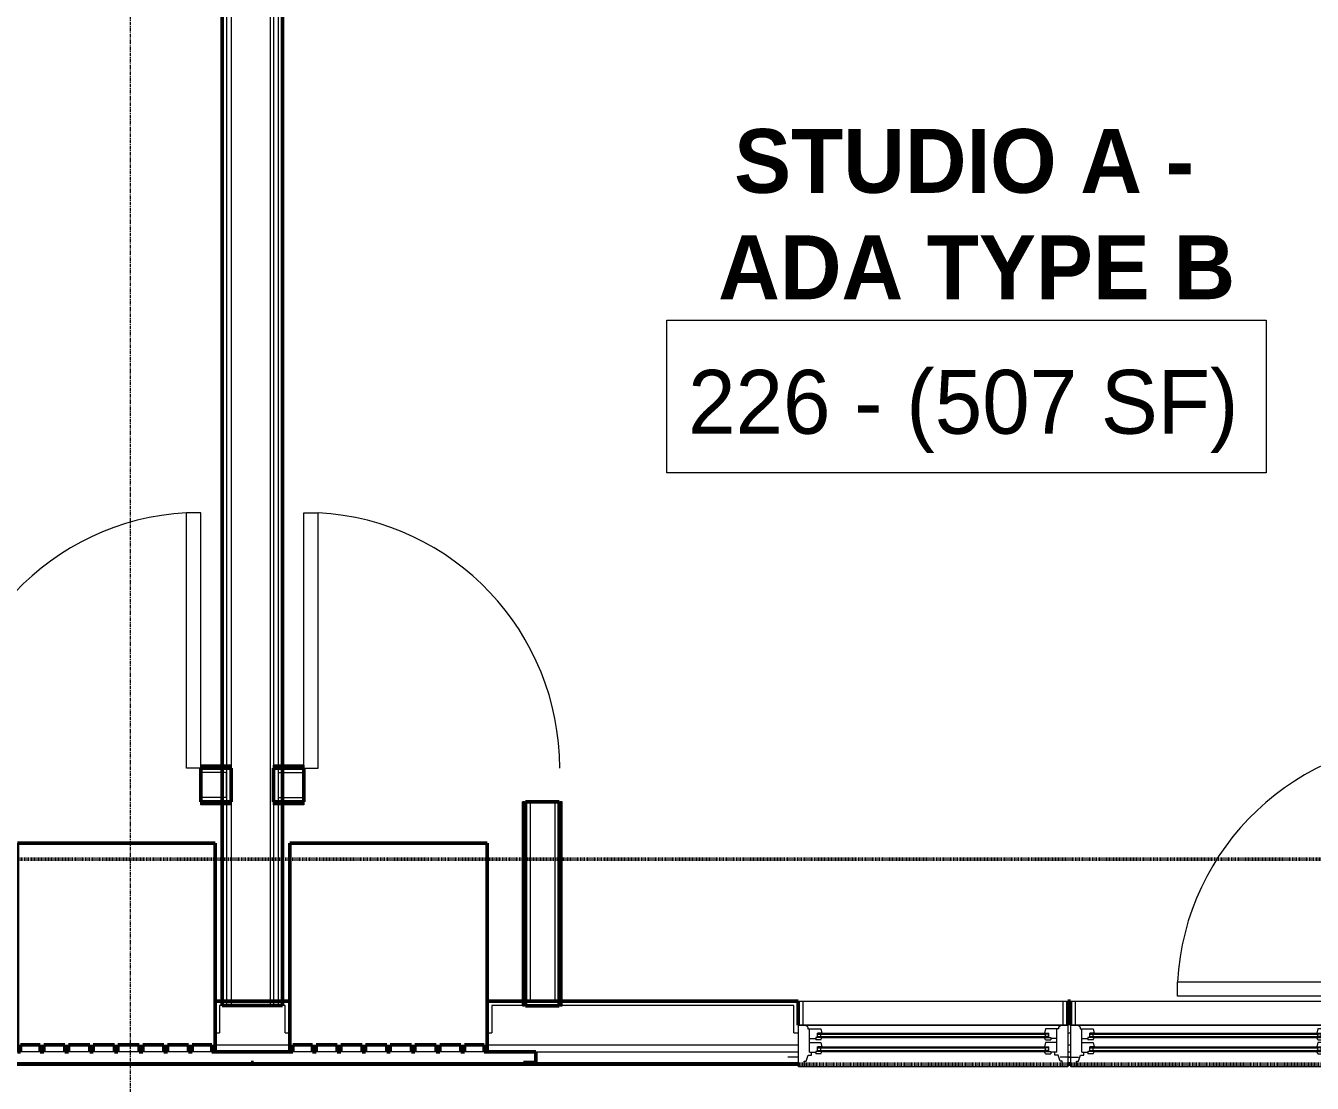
# Model space of a CAD drawing. Header units: inches. Extents: x -4235 to -464, y 9767 to 12344.
# Drawn here: x -3169.1 to -2987.7, y 9977.5 to 10126.6 of the extents above; entities that cross this region are included whole.
import ezdxf

# ---------------------------------------------------------------- set-up
doc = ezdxf.new("R2010")
doc.units = ezdxf.units.IN
doc.header["$MEASUREMENT"] = 0
doc.linetypes.add('Dash 1_16_', pattern=[0.125, 0.0625, -0.0625])
doc.linetypes.add('Grid Line 1_2_', pattern=[0.875, 0.5, -0.125, 0.125, -0.125])
for name, color, linetype, lineweight in [('0-1', 7, 'Continuous', 5), ('0-2', 254, 'Continuous', 9), ('A-AREA-IDEN', 2, 'Continuous', 9), ('A-DOOR-1', 7, 'Continuous', 9), ('A-DOOR-2', 130, 'Continuous', 20), ('A-GENM', 5, 'Continuous', 9), ('A-GENM-5', 5, 'Continuous', 50), ('A-GLAZ-1', 151, 'Continuous', 9), ('A-GLAZ-2', 151, 'Continuous', 20), ('A-GLAZ-3', 151, 'Continuous', 50), ('A-WALL', 113, 'Continuous', 13), ('A-WALL-1', 250, 'Continuous', 50), ('A-WALL-2', 50, 'Continuous', 13), ('A-WALL-3', 10, 'Continuous', 9), ('A-WALL-4', 254, 'Continuous', 9), ('A-WALL-5', 7, 'Continuous', 9), ('A-WALL-6', 113, 'Continuous', 9), ('A-WALL-7', 113, 'Continuous', 50), ('C-PROP-LINE-1', 91, 'Dash 1_16_', 50), ('I-WALL-1', 250, 'Continuous', 50), ('I-WALL-2', 10, 'Continuous', 9), ('I-WALL-3', 254, 'Continuous', 9), ('S-GRID-1', 1, 'Grid Line 1_2_', 9)]:
    doc.layers.add(name, color=color, linetype=linetype, lineweight=lineweight)
doc.styles.add('Century Gothic', font='ufonts.com_century-gothic.ttf', dxfattribs={"height": 9})
doc.styles.add('Century Gothic_B', font='GOTHICB.TTF', dxfattribs={"height": 9})

# ---------------------------------------------------------------- blocks, each defined once
blk = doc.blocks.new('Basic Wall _ INT - W4BØF - _5_8 GYP - 2X4 WOOD_BATT_ - 5_8 GYP_ - ___-2688582-BACKGROUND - 2ND FLOOR')
at = {"layer": 'A-WALL-3'}
for p, q in [((-3140.78, 10022.28), (-3141.35, 10022.28)), ((-3141.35, 10021.93), (-3140.78, 10021.93)), ((-3140.12, 10022.28), (-3140.75, 10022.28)), ((-3140.75, 10021.93), (-3140.12, 10021.93)), ((-3140.12, 10022.28), (-3140.12, 10022.35)), ((-3140.12, 10022.35), (-3140.12, 10022.06)), ((-3140.12, 10022.14), (-3140.12, 10022.28)), ((-3140.12, 10022.07), (-3140.12, 10022.13)), ((-3140.12, 10022.06), (-3140.12, 10021.97)), ((-3140.12, 10021.97), (-3140.12, 10021.93)), ((-3140.12, 10021.93), (-3140.12, 10021.96))]:
    blk.add_line(p, q, dxfattribs=at)
at = {"layer": 'A-WALL-4'}
for p, q in [((-3144.4, 10022.35), (-3144.4, 10022.28)), ((-3144.4, 10022.28), (-3144.4, 10022.14)), ((-3141.37, 10022.28), (-3144.4, 10022.28)), ((-3144.4, 10022.13), (-3144.4, 10022.07)), ((-3144.4, 10021.96), (-3144.4, 10021.93)), ((-3144.4, 10021.93), (-3141.37, 10021.93)), ((-3140.78, 10022.35), (-3141.35, 10022.35)), ((-3140.78, 10022.06), (-3141.35, 10022.06)), ((-3140.12, 10022.35), (-3140.75, 10022.35)), ((-3140.12, 10022.06), (-3140.75, 10022.06))]:
    blk.add_line(p, q, dxfattribs=at)
at = {"layer": 'A-WALL-5'}
for p, q in [((-3144.4, 10022.06), (-3144.4, 10022.35)), ((-3141.37, 10022.35), (-3144.4, 10022.35)), ((-3141.37, 10022.06), (-3144.4, 10022.06)), ((-3144.4, 10021.97), (-3144.4, 10022.06)), ((-3144.4, 10021.93), (-3144.4, 10021.97))]:
    blk.add_line(p, q, dxfattribs=at)
blk = doc.blocks.new('Basic Wall _ INT - W4BØF - _5_8 GYP - 2X4 WOOD_BATT_ - 5_8 GYP_ - ___-2688581-BACKGROUND - 2ND FLOOR')
at = {"layer": 'A-WALL-3'}
for p, q in [((-3141.35, 10017.18), (-3140.78, 10017.18)), ((-3140.78, 10016.83), (-3141.35, 10016.83)), ((-3140.75, 10017.18), (-3140.12, 10017.18)), ((-3140.12, 10016.83), (-3140.75, 10016.83)), ((-3140.12, 10017.18), (-3140.12, 10017.14)), ((-3140.12, 10017.16), (-3140.12, 10017.18)), ((-3140.12, 10017.14), (-3140.12, 10017.06)), ((-3140.12, 10017.06), (-3140.12, 10016.77)), ((-3140.12, 10016.98), (-3140.12, 10017.04)), ((-3140.12, 10016.83), (-3140.12, 10016.98)), ((-3140.12, 10016.77), (-3140.12, 10016.83))]:
    blk.add_line(p, q, dxfattribs=at)
at = {"layer": 'A-WALL-4'}
for p, q in [((-3144.4, 10017.18), (-3144.4, 10017.16)), ((-3144.4, 10017.18), (-3141.37, 10017.18)), ((-3144.4, 10017.04), (-3144.4, 10016.98)), ((-3144.4, 10016.98), (-3144.4, 10016.83)), ((-3144.4, 10016.83), (-3144.4, 10016.77)), ((-3141.37, 10016.83), (-3144.4, 10016.83)), ((-3141.35, 10017.06), (-3140.78, 10017.06)), ((-3140.78, 10016.77), (-3141.35, 10016.77)), ((-3140.75, 10017.06), (-3140.12, 10017.06)), ((-3140.12, 10016.77), (-3140.75, 10016.77))]:
    blk.add_line(p, q, dxfattribs=at)
at = {"layer": 'A-WALL-5'}
for p, q in [((-3144.4, 10017.14), (-3144.4, 10017.18)), ((-3144.4, 10017.06), (-3144.4, 10017.14)), ((-3144.4, 10017.06), (-3141.37, 10017.06)), ((-3144.4, 10016.77), (-3144.4, 10017.06)), ((-3141.37, 10016.77), (-3144.4, 10016.77))]:
    blk.add_line(p, q, dxfattribs=at)
blk = doc.blocks.new('SWING - SINGLE - FLUSH - 36_ x 80_ - OFFSET PIVOT DOOR AT MAGIC PAK AND WASHER_DRYER-3199414-BACKGROUND - 2ND FLOOR')
at = {"layer": 'A-DOOR-1'}
blk.add_arc((18, 2.37), 36.07, 93.1789, 180, dxfattribs=at)
at = {"layer": 'A-DOOR-2'}
for p, q in [((16, 2.37), (16, 38.39)), ((18, 38.39), (16, 38.39)), ((18, 2.37), (18, 38.39)), ((18, 2.37), (16, 2.37))]:
    blk.add_line(p, q, dxfattribs=at)
blk = doc.blocks.new('Basic Wall _ INT - W4BØF - _5_8 GYP - 2X4 WOOD_BATT_ - 5_8 GYP_ - ___-2688586-BACKGROUND - 2ND FLOOR')
at = {"layer": 'A-WALL-3'}
for p, q in [((-3093.85, 9989.06), (-3093.85, 9988.44)), ((-3093.5, 9988.44), (-3093.5, 9989.06)), ((-3093.85, 9988.43), (-3093.82, 9988.43)), ((-3093.71, 9988.43), (-3093.65, 9988.43)), ((-3093.64, 9988.43), (-3093.5, 9988.43)), ((-3093.5, 9988.43), (-3093.43, 9988.43))]:
    blk.add_line(p, q, dxfattribs=at)
at = {"layer": 'A-WALL-4'}
for p, q in [((-3093.82, 10017.18), (-3093.85, 10017.18)), ((-3093.85, 10017.18), (-3093.85, 9989.06)), ((-3093.65, 10017.18), (-3093.71, 10017.18)), ((-3093.5, 10017.18), (-3093.64, 10017.18)), ((-3093.43, 10017.18), (-3093.5, 10017.18)), ((-3093.5, 9989.06), (-3093.5, 10017.18)), ((-3093.72, 9988.44), (-3093.72, 9989.06)), ((-3093.43, 9988.44), (-3093.43, 9989.06)), ((-3093.81, 9988.43), (-3093.85, 9988.43)), ((-3093.73, 9988.43), (-3093.81, 9988.43)), ((-3093.72, 9988.43), (-3093.73, 9988.43)), ((-3093.7, 9988.43), (-3093.72, 9988.43)), ((-3093.43, 9988.43), (-3093.7, 9988.43))]:
    blk.add_line(p, q, dxfattribs=at)
at = {"layer": 'A-WALL-5'}
for p, q in [((-3093.85, 10017.18), (-3093.81, 10017.18)), ((-3093.81, 10017.18), (-3093.72, 10017.18)), ((-3093.72, 9989.06), (-3093.72, 10017.18)), ((-3093.72, 10017.18), (-3093.43, 10017.18)), ((-3093.43, 9989.06), (-3093.43, 10017.18))]:
    blk.add_line(p, q, dxfattribs=at)
blk = doc.blocks.new('Basic Wall _ INT - W4BØF - _5_8 GYP - 2X4 WOOD_BATT_ - 5_8 GYP_ - ___-2688585-BACKGROUND - 2ND FLOOR')
at = {"layer": 'A-WALL-3'}
for p, q in [((-3098.95, 9988.44), (-3098.95, 9989.06)), ((-3098.6, 9989.06), (-3098.6, 9988.44)), ((-3099.01, 9988.43), (-3098.95, 9988.43)), ((-3098.95, 9988.43), (-3098.8, 9988.43)), ((-3098.8, 9988.43), (-3098.74, 9988.43)), ((-3098.62, 9988.43), (-3098.6, 9988.43))]:
    blk.add_line(p, q, dxfattribs=at)
at = {"layer": 'A-WALL-4'}
for p, q in [((-3098.95, 10017.18), (-3099.01, 10017.18)), ((-3098.8, 10017.18), (-3098.95, 10017.18)), ((-3098.95, 9989.06), (-3098.95, 10017.18)), ((-3098.74, 10017.18), (-3098.8, 10017.18)), ((-3098.6, 10017.18), (-3098.62, 10017.18)), ((-3098.6, 10017.18), (-3098.6, 9989.06)), ((-3099.01, 9988.44), (-3099.01, 9989.06)), ((-3098.72, 9989.06), (-3098.72, 9988.44)), ((-3098.74, 9988.43), (-3099.01, 9988.43)), ((-3098.72, 9988.43), (-3098.74, 9988.43)), ((-3098.68, 9988.43), (-3098.72, 9988.43)), ((-3098.64, 9988.43), (-3098.68, 9988.43)), ((-3098.6, 9988.43), (-3098.64, 9988.43))]:
    blk.add_line(p, q, dxfattribs=at)
at = {"layer": 'A-WALL-5'}
for p, q in [((-3099.01, 10017.18), (-3098.72, 10017.18)), ((-3099.01, 9989.06), (-3099.01, 10017.18)), ((-3098.72, 10017.18), (-3098.72, 9989.06)), ((-3098.72, 10017.18), (-3098.64, 10017.18)), ((-3098.64, 10017.18), (-3098.6, 10017.18))]:
    blk.add_line(p, q, dxfattribs=at)
blk = doc.blocks.new('Basic Wall _ INT - W4BØF - _5_8 GYP - 2X4 WOOD_BATT_ - 5_8 GYP_ - ___-2688587-BACKGROUND - 2ND FLOOR')
at = {"layer": 'A-WALL-3'}
for p, q in [((-3134.12, 10017.18), (-3134.12, 10017.15)), ((-3134.12, 10017.13), (-3134.12, 10017.18)), ((-3134.12, 10017.18), (-3133.5, 10017.18)), ((-3134.12, 10017.05), (-3134.12, 10017.13)), ((-3134.12, 10016.76), (-3134.12, 10017.05)), ((-3134.12, 10017.04), (-3134.12, 10016.98)), ((-3134.12, 10016.97), (-3134.12, 10016.83)), ((-3134.12, 10016.83), (-3134.12, 10016.76)), ((-3133.5, 10016.83), (-3134.12, 10016.83)), ((-3133.47, 10017.18), (-3132.89, 10017.18)), ((-3132.89, 10016.83), (-3133.47, 10016.83))]:
    blk.add_line(p, q, dxfattribs=at)
at = {"layer": 'A-WALL-4'}
for p, q in [((-3134.12, 10017.05), (-3133.5, 10017.05)), ((-3133.5, 10016.76), (-3134.12, 10016.76)), ((-3133.47, 10017.05), (-3132.89, 10017.05)), ((-3132.89, 10016.76), (-3133.47, 10016.76)), ((-3132.87, 10017.18), (-3129.85, 10017.18)), ((-3129.85, 10016.83), (-3132.87, 10016.83)), ((-3129.85, 10017.15), (-3129.85, 10017.18)), ((-3129.85, 10016.98), (-3129.85, 10017.04)), ((-3129.85, 10016.83), (-3129.85, 10016.97)), ((-3129.85, 10016.76), (-3129.85, 10016.83))]:
    blk.add_line(p, q, dxfattribs=at)
at = {"layer": 'A-WALL-5'}
for p, q in [((-3132.87, 10017.05), (-3129.85, 10017.05)), ((-3129.85, 10016.76), (-3132.87, 10016.76)), ((-3129.85, 10017.18), (-3129.85, 10017.13)), ((-3129.85, 10017.13), (-3129.85, 10017.05)), ((-3129.85, 10017.05), (-3129.85, 10016.76))]:
    blk.add_line(p, q, dxfattribs=at)
blk = doc.blocks.new('Basic Wall _ INT - W4BØF - _5_8 GYP - 2X4 WOOD_BATT_ - 5_8 GYP_ - ___-2688588-BACKGROUND - 2ND FLOOR')
at = {"layer": 'A-WALL-3'}
for p, q in [((-3134.12, 10022.05), (-3134.12, 10022.34)), ((-3134.12, 10022.34), (-3134.12, 10022.28)), ((-3134.12, 10022.28), (-3134.12, 10022.13)), ((-3133.5, 10022.28), (-3134.12, 10022.28)), ((-3134.12, 10022.13), (-3134.12, 10022.07)), ((-3134.12, 10021.97), (-3134.12, 10022.05)), ((-3134.12, 10021.93), (-3134.12, 10021.97)), ((-3134.12, 10021.95), (-3134.12, 10021.93)), ((-3134.12, 10021.93), (-3133.5, 10021.93)), ((-3132.9, 10022.28), (-3133.46, 10022.28)), ((-3133.46, 10021.93), (-3132.9, 10021.93))]:
    blk.add_line(p, q, dxfattribs=at)
at = {"layer": 'A-WALL-4'}
for p, q in [((-3133.5, 10022.34), (-3134.12, 10022.34)), ((-3133.5, 10022.05), (-3134.12, 10022.05)), ((-3132.9, 10022.34), (-3133.46, 10022.34)), ((-3132.9, 10022.05), (-3133.46, 10022.05)), ((-3129.85, 10022.28), (-3132.87, 10022.28)), ((-3132.87, 10021.93), (-3129.85, 10021.93)), ((-3129.85, 10022.28), (-3129.85, 10022.34)), ((-3129.85, 10022.13), (-3129.85, 10022.28)), ((-3129.85, 10022.07), (-3129.85, 10022.13)), ((-3129.85, 10021.93), (-3129.85, 10021.95))]:
    blk.add_line(p, q, dxfattribs=at)
at = {"layer": 'A-WALL-5'}
for p, q in [((-3129.85, 10022.34), (-3132.87, 10022.34)), ((-3129.85, 10022.05), (-3132.87, 10022.05)), ((-3129.85, 10022.34), (-3129.85, 10022.05)), ((-3129.85, 10022.05), (-3129.85, 10021.97)), ((-3129.85, 10021.97), (-3129.85, 10021.93))]:
    blk.add_line(p, q, dxfattribs=at)
blk = doc.blocks.new('SWING - SINGLE - FLUSH - 36_ x 80_ - OFFSET PIVOT DOOR AT MAGIC PAK AND WASHER_DRYER-3199415-BACKGROUND - 2ND FLOOR')
at = {"layer": 'A-DOOR-1'}
blk.add_arc((18, -2.38), 36.07, 180, 266.8211, dxfattribs=at)
at = {"layer": 'A-DOOR-2'}
for p, q in [((16, -2.38), (16, -38.39)), ((18, -2.38), (16, -2.38)), ((18, -2.38), (18, -38.39)), ((18, -38.39), (16, -38.39))]:
    blk.add_line(p, q, dxfattribs=at)
blk = doc.blocks.new('CTR - 1st Phase - Unit Layouts_rvt-1-BACKGROUND - 2ND FLOOR')
at = {"layer": 'A-WALL-1'}
for p, q in [((-3140.12, 10021.93), (-3144.4, 10021.93)), ((-3144.4, 10021.93), (-3144.4, 10017.18)), ((-3140.12, 10021.31), (-3140.12, 10021.93)), ((-3129.85, 10021.93), (-3134.12, 10021.93)), ((-3134.12, 10021.93), (-3134.12, 10021.3)), ((-3129.85, 10017.18), (-3129.85, 10021.93)), ((-3140.12, 10017.81), (-3140.12, 10021.31)), ((-3134.12, 10021.3), (-3134.12, 10017.8)), ((-3144.4, 10017.18), (-3140.12, 10017.18)), ((-3140.12, 10017.18), (-3140.12, 10017.81)), ((-3134.12, 10017.8), (-3134.12, 10017.18)), ((-3134.12, 10017.18), (-3129.85, 10017.18)), ((-3093.85, 10017.18), (-3098.6, 10017.18)), ((-3098.6, 10017.18), (-3098.6, 9988.43)), ((-3093.85, 9988.43), (-3093.85, 10017.18)), ((-3098.6, 9988.43), (-3097.97, 9988.43)), ((-3097.97, 9988.43), (-3094.47, 9988.43)), ((-3094.47, 9988.43), (-3093.85, 9988.43))]:
    blk.add_line(p, q, dxfattribs=at)
at = {"layer": 'A-WALL-2'}
for p, q in [((-3140.75, 10021.31), (-3144.4, 10021.31)), ((-3140.75, 10017.81), (-3140.75, 10021.31)), ((-3133.5, 10021.3), (-3129.85, 10021.3)), ((-3133.5, 10021.3), (-3133.5, 10017.8)), ((-3140.75, 10017.81), (-3144.4, 10017.81)), ((-3133.5, 10017.8), (-3129.85, 10017.8)), ((-3097.97, 10017.18), (-3097.97, 9989.06)), ((-3094.47, 10017.18), (-3094.47, 9989.06)), ((-3097.97, 9989.06), (-3094.47, 9989.06))]:
    blk.add_line(p, q, dxfattribs=at)
at = {"layer": 'A-WALL-3'}
for p, q in [((-3141.37, 10021.93), (-3144.4, 10021.93)), ((-3140.78, 10021.93), (-3141.35, 10021.93)), ((-3140.12, 10021.93), (-3140.75, 10021.93)), ((-3140.12, 10021.93), (-3140.12, 10017.18)), ((-3133.5, 10021.93), (-3134.12, 10021.93)), ((-3134.12, 10017.18), (-3134.12, 10021.93)), ((-3132.9, 10021.93), (-3133.46, 10021.93)), ((-3129.85, 10021.93), (-3132.87, 10021.93)), ((-3144.4, 10017.18), (-3141.37, 10017.18)), ((-3141.35, 10017.18), (-3140.78, 10017.18)), ((-3140.75, 10017.18), (-3140.12, 10017.18)), ((-3134.12, 10017.18), (-3133.5, 10017.18)), ((-3133.47, 10017.18), (-3132.89, 10017.18)), ((-3132.87, 10017.18), (-3129.85, 10017.18)), ((-3098.6, 10017.18), (-3098.6, 9989.06)), ((-3093.85, 9989.06), (-3093.85, 10017.18)), ((-3098.6, 9989.06), (-3098.6, 9988.44)), ((-3093.85, 9988.44), (-3093.85, 9989.06)), ((-3093.85, 9988.43), (-3098.6, 9988.43))]:
    blk.add_line(p, q, dxfattribs=at)
at = {"layer": 'A-WALL-4'}
for p, q in [((-3144.4, 10017.18), (-3144.4, 10021.93)), ((-3129.85, 10021.93), (-3129.85, 10017.18)), ((-3098.6, 10017.18), (-3093.85, 10017.18))]:
    blk.add_line(p, q, dxfattribs=at)
at = {"layer": '0-2'}
for name, p in [('SWING - SINGLE - FLUSH - 36_ x 80_ - OFFSET PIVOT DOOR AT MAGIC PAK AND WASHER_DRYER-3199414-BACKGROUND - 2ND FLOOR', (-3162.4, 10019.56)), ('Basic Wall _ INT - W4BØF - _5_8 GYP - 2X4 WOOD_BATT_ - 5_8 GYP_ - ___-2688582-BACKGROUND - 2ND FLOOR', (0, 0)), ('Basic Wall _ INT - W4BØF - _5_8 GYP - 2X4 WOOD_BATT_ - 5_8 GYP_ - ___-2688588-BACKGROUND - 2ND FLOOR', (0, 0)), ('Basic Wall _ INT - W4BØF - _5_8 GYP - 2X4 WOOD_BATT_ - 5_8 GYP_ - ___-2688581-BACKGROUND - 2ND FLOOR', (0, 0)), ('Basic Wall _ INT - W4BØF - _5_8 GYP - 2X4 WOOD_BATT_ - 5_8 GYP_ - ___-2688587-BACKGROUND - 2ND FLOOR', (0, 0)), ('Basic Wall _ INT - W4BØF - _5_8 GYP - 2X4 WOOD_BATT_ - 5_8 GYP_ - ___-2688585-BACKGROUND - 2ND FLOOR', (0, 0)), ('Basic Wall _ INT - W4BØF - _5_8 GYP - 2X4 WOOD_BATT_ - 5_8 GYP_ - ___-2688586-BACKGROUND - 2ND FLOOR', (0, 0))]:
    blk.add_blockref(name, p, dxfattribs=at)
for p, rotation in [((-3111.85, 10019.55), 180), ((-2968.28, 10007.77), 269.9999999999521)]:
    blk.add_blockref('SWING - SINGLE - FLUSH - 36_ x 80_ - OFFSET PIVOT DOOR AT MAGIC PAK AND WASHER_DRYER-3199415-BACKGROUND - 2ND FLOOR', p, dxfattribs=dict(at, rotation=rotation))
blk = doc.blocks.new('CTR - 1st Phase - Common Walls_rvt-1-BACKGROUND - 2ND FLOOR')
at = {"layer": 'A-WALL-2'}
for p, q in [((-3140.75, 10355.41), (-3140.75, 9988.44)), ((-3140.12, 10355.41), (-3140.12, 9988.44)), ((-3134.62, 10355.41), (-3134.62, 9988.44)), ((-3134.12, 10355.41), (-3134.12, 9988.44)), ((-3133.5, 10355.41), (-3133.5, 9988.44))]:
    blk.add_line(p, q, dxfattribs=at)
at = {"layer": 'I-WALL-1'}
for p, q in [((-3141.37, 10355.41), (-3141.37, 9988.44)), ((-3132.87, 9988.44), (-3132.87, 10355.41)), ((-3141.37, 9988.44), (-3132.87, 9988.44))]:
    blk.add_line(p, q, dxfattribs=at)
at = {"layer": 'I-WALL-2'}
for p, q in [((-3141.37, 10022.35), (-3141.37, 10022.26)), ((-3141.37, 10022.23), (-3141.37, 10022.16)), ((-3141.37, 10021.93), (-3141.37, 10017.18)), ((-3132.87, 10022.22), (-3132.87, 10022.31)), ((-3132.87, 10022.13), (-3132.87, 10022.19)), ((-3132.87, 10017.18), (-3132.87, 10021.93)), ((-3141.37, 10016.98), (-3141.37, 10016.91)), ((-3141.37, 10016.89), (-3141.37, 10016.8)), ((-3132.87, 10016.88), (-3132.87, 10016.95)), ((-3132.87, 10016.76), (-3132.87, 10016.85)), ((-3141.37, 9989.06), (-3141.37, 9988.46)), ((-3132.87, 9988.44), (-3132.87, 9989.06)), ((-3132.87, 9988.44), (-3141.37, 9988.44))]:
    blk.add_line(p, q, dxfattribs=at)
at = {"layer": 'I-WALL-3'}
for p, q in [((-3141.37, 10355.41), (-3141.37, 10022.35)), ((-3132.87, 10022.34), (-3132.87, 10355.41)), ((-3141.37, 10016.77), (-3141.37, 9989.06)), ((-3132.87, 9989.06), (-3132.87, 10016.76))]:
    blk.add_line(p, q, dxfattribs=at)
blk = doc.blocks.new('Window-Double_Hung-Andersen-400_Series-Tilt_Wash - DOUBLE HUNG - REVERSE COTTAGE - 2ND FLOOR-2888952-BACKGROUND - 2ND FLOOR')
at = {"layer": 'A-GLAZ-1'}
for p, q in [((-19.01, 2.44), (-19.01, 3.94)), ((-19.01, 3.94), (-18.95, 3.94)), ((-18.95, 4.44), (18.95, 4.44)), ((-18.95, 1.06), (-18.95, 4.44)), ((-18.32, 1.06), (-18.32, 4.44)), ((18.32, 1.06), (18.32, 4.44)), ((18.95, 4.44), (18.95, 1.06)), ((18.95, 3.94), (19.01, 3.94)), ((19.01, 3.94), (19.01, 2.44)), ((-18.95, 2.44), (-19.01, 2.44)), ((19.01, 2.44), (18.95, 2.44)), ((18.95, 1.06), (-18.95, 1.06)), ((-16.29, -0.19), (-15.7, -0.19)), ((-16.29, -0.56), (-15.7, -0.56)), ((-15.82, -0.56), (-15.82, -0.19)), ((-15.7, -0.06), (15.7, -0.06)), ((-15.7, -0.19), (15.7, -0.19)), ((-15.7, -0.56), (15.7, -0.56)), ((-15.7, -0.69), (15.7, -0.69)), ((16.29, -0.19), (15.7, -0.19)), ((16.29, -0.56), (15.7, -0.56)), ((15.82, -0.56), (15.82, -0.19)), ((-16.29, -2.13), (-15.7, -2.13)), ((-16.29, -2.5), (-15.7, -2.5)), ((-15.82, -2.5), (-15.82, -2.13)), ((-15.7, -2), (15.7, -2)), ((-15.7, -2.13), (15.7, -2.13)), ((-15.7, -2.5), (15.7, -2.5)), ((-15.7, -2.63), (15.7, -2.63)), ((16.29, -2.13), (15.7, -2.13)), ((16.29, -2.5), (15.7, -2.5)), ((15.82, -2.5), (15.82, -2.13))]:
    blk.add_line(p, q, dxfattribs=at)
at = {"layer": 'A-GLAZ-2'}
for p, q in [((-19.01, 1.06), (19.01, 1.06)), ((-19.01, -4.81), (-19.01, 1.06)), ((-17.67, 0.78), (-18, 1.06)), ((-17.67, 0.78), (-17.67, 0.56)), ((-17.67, 0.56), (-15.86, 0.56)), ((-17.42, -2.75), (-17.42, 0.56)), ((-15.86, 0.56), (-15.7, -0.06)), ((15.86, 0.56), (15.7, -0.06)), ((17.67, 0.56), (15.86, 0.56)), ((17.42, -2.75), (17.42, 0.56)), ((17.67, 0.78), (18, 1.06)), ((17.67, 0.78), (17.67, 0.56)), ((19.01, 1.06), (19.01, -4.81)), ((-17.42, -0.81), (-16.57, -0.81)), ((-17.42, -1.38), (-15.86, -1.38)), ((-16.57, -0.69), (-16.57, -1.03)), ((-15.7, -0.69), (-16.57, -0.69)), ((-15.86, -1.03), (-16.57, -1.03)), ((-16.29, -0.69), (-16.29, -0.06)), ((-15.7, -0.06), (-16.29, -0.06)), ((-15.86, -1.03), (-15.7, -0.69)), ((-15.86, -1.38), (-15.7, -2)), ((15.7, -0.06), (16.29, -0.06)), ((15.86, -1.03), (15.7, -0.69)), ((15.7, -0.69), (16.57, -0.69)), ((15.86, -1.38), (15.7, -2)), ((15.86, -1.03), (16.57, -1.03)), ((17.42, -1.38), (15.86, -1.38)), ((16.29, -0.69), (16.29, -0.06)), ((16.57, -0.69), (16.57, -1.03)), ((17.42, -0.81), (16.57, -0.81)), ((-19.01, -3.44), (-20.51, -3.44)), ((-17.92, -4), (-17.61, -3.19)), ((-17.61, -3.19), (-17.14, -3.19)), ((-17.42, -2.75), (-16.57, -2.75)), ((-17.14, -3.19), (-17.14, -2.75)), ((-16.57, -2.63), (-16.57, -2.97)), ((-15.7, -2.63), (-16.57, -2.63)), ((-15.86, -2.97), (-16.57, -2.97)), ((-16.29, -2.63), (-16.29, -2)), ((-15.7, -2), (-16.29, -2)), ((-15.86, -2.97), (-15.7, -2.63)), ((15.7, -2), (16.29, -2)), ((15.86, -2.97), (15.7, -2.63)), ((15.7, -2.63), (16.57, -2.63)), ((15.86, -2.97), (16.57, -2.97)), ((16.29, -2.63), (16.29, -2)), ((16.57, -2.63), (16.57, -2.97)), ((17.42, -2.75), (16.57, -2.75)), ((17.14, -3.19), (17.14, -2.75)), ((17.61, -3.19), (17.14, -3.19)), ((17.92, -4), (17.61, -3.19)), ((19.01, -3.44), (20.51, -3.44)), ((19.01, -4.81), (-19.01, -4.81)), ((-18.2, -4), (-17.92, -4)), ((-18.2, -4.81), (-18.2, -4)), ((18.2, -4), (17.92, -4)), ((18.2, -4.81), (18.2, -4))]:
    blk.add_line(p, q, dxfattribs=at)
blk = doc.blocks.new('V-Series_EWC4_SPVU_RFA_2015 - 2ND AND 3RD FLOOR-2226480-BACKGROUND - 2ND FLOOR')
at = {"layer": 'A-GENM'}
for p, q in [((-3858.97, 11732.03), (-3858.97, 11734.83)), ((-3858.97, 11728.55), (-3858.97, 11731.53)), ((-3858.97, 11725.06), (-3858.97, 11728.05)), ((-3858.97, 11721.58), (-3858.97, 11724.56)), ((-3858.97, 11718.09), (-3858.97, 11721.08)), ((-3858.97, 11714.61), (-3858.97, 11717.59)), ((-3858.97, 11711.12), (-3858.97, 11714.11)), ((-3858.97, 11707.83), (-3858.97, 11710.62))]:
    blk.add_line(p, q, dxfattribs=at)
at = {"layer": 'A-GENM-5'}
for p, q in [((-3829.54, 11735.26), (-3858.97, 11735.26)), ((-3858.97, 11735.26), (-3858.97, 11734.83)), ((-3858.97, 11734.83), (-3857.97, 11734.83)), ((-3857.97, 11734.83), (-3857.97, 11732.03)), ((-3829.54, 11707.39), (-3829.54, 11735.26)), ((-3857.97, 11732.03), (-3858.97, 11732.03)), ((-3858.97, 11732.03), (-3858.97, 11731.53)), ((-3858.97, 11731.53), (-3857.97, 11731.53)), ((-3857.97, 11731.53), (-3857.97, 11728.55)), ((-3857.97, 11728.55), (-3858.97, 11728.55)), ((-3858.97, 11728.55), (-3858.97, 11728.05)), ((-3858.97, 11728.05), (-3857.97, 11728.05)), ((-3857.97, 11728.05), (-3857.97, 11725.06)), ((-3857.97, 11725.06), (-3858.97, 11725.06)), ((-3858.97, 11725.06), (-3858.97, 11724.56)), ((-3858.97, 11724.56), (-3857.97, 11724.56)), ((-3857.97, 11724.56), (-3857.97, 11721.58)), ((-3857.97, 11721.58), (-3858.97, 11721.58)), ((-3858.97, 11721.58), (-3858.97, 11721.08)), ((-3858.97, 11721.08), (-3857.97, 11721.08)), ((-3857.97, 11721.08), (-3857.97, 11718.09)), ((-3857.97, 11718.09), (-3858.97, 11718.09)), ((-3858.97, 11718.09), (-3858.97, 11717.59)), ((-3858.97, 11717.59), (-3857.97, 11717.59)), ((-3857.97, 11717.59), (-3857.97, 11714.61)), ((-3857.97, 11714.61), (-3858.97, 11714.61)), ((-3858.97, 11714.61), (-3858.97, 11714.11)), ((-3858.97, 11714.11), (-3857.97, 11714.11)), ((-3857.97, 11714.11), (-3857.97, 11711.12)), ((-3857.97, 11711.12), (-3858.97, 11711.12)), ((-3858.97, 11711.12), (-3858.97, 11710.62)), ((-3858.97, 11710.62), (-3857.97, 11710.62)), ((-3857.97, 11710.62), (-3857.97, 11707.83)), ((-3857.97, 11707.83), (-3858.97, 11707.83)), ((-3858.97, 11707.83), (-3858.97, 11707.39)), ((-3858.97, 11707.39), (-3829.54, 11707.39))]:
    blk.add_line(p, q, dxfattribs=at)
blk = doc.blocks.new('Perforated Panel at Magic-Pak - hvac panel - 2nd floor 2-2702974-BACKGROUND - 2ND FLOOR')
at = {"layer": 'A-GLAZ-3'}
for p, q in [((19.01, 4.44), (-19.01, 4.44)), ((-19.01, 4.44), (-19.01, 4.37)), ((-19.01, 4.37), (19.01, 4.37)), ((19.01, 4.37), (19.01, 4.44))]:
    blk.add_line(p, q, dxfattribs=at)
blk = doc.blocks.new('Family - ___-2835860-BACKGROUND - 2ND FLOOR')
at = {"layer": 'C-PROP-LINE-1'}
blk.add_line((-2636.92, 9980.19), (-3860.72, 9980.19), dxfattribs=at)
blk = doc.blocks.new('Family - ___-2835903-BACKGROUND - 2ND FLOOR')
at = {"layer": 'C-PROP-LINE-1'}
blk.add_line((-2096.82, 10009.09), (-3831.82, 10009.09), dxfattribs=at)
blk = doc.blocks.new('Family - ___-2835932-BACKGROUND - 2ND FLOOR')
at = {"layer": 'C-PROP-LINE-1'}
blk.add_line((-2067.92, 9980.19), (-3860.72, 9980.19), dxfattribs=at)

msp = doc.modelspace()

# ---------------------------------------------------------------- linework, layer by layer
at = {"layer": 'A-AREA-IDEN', "flags": 128}
msp.add_lwpolyline([(-3078.68, 10085.08), (-2994.18, 10085.08), (-2994.18, 10063.58), (-3078.68, 10063.58)], close=True, dxfattribs=at)
at = {"layer": 'A-WALL'}
for p, q in [((-3141.76, 9988.44), (-3141.76, 9984.63)), ((-3132.49, 9988.44), (-3141.76, 9988.44)), ((-3132.49, 9984.63), (-3132.49, 9988.44)), ((-3103.36, 9988.44), (-3103.36, 9984.63)), ((-3060.76, 9988.44), (-3103.36, 9988.44)), ((-3060.76, 9984.63), (-3060.76, 9988.44)), ((-3142.39, 9984.63), (-3141.76, 9984.63)), ((-3132.49, 9984.63), (-3131.86, 9984.63)), ((-3103.99, 9984.63), (-3103.36, 9984.63)), ((-3060.76, 9984.63), (-3060.14, 9984.63)), ((-3022.11, 9984.63), (-3021.74, 9984.63)), ((-3142.39, 9982.94), (-3131.86, 9982.94)), ((-3103.99, 9982.94), (-3060.14, 9982.94)), ((-3097.16, 9981.94), (-3060.14, 9981.94)), ((-3022.11, 9982.94), (-3021.74, 9982.94)), ((-3022.11, 9981.94), (-3021.74, 9981.94)), ((-3097.16, 9980.44), (-3060.14, 9980.44)), ((-3022.11, 9980.44), (-3021.74, 9980.44))]:
    msp.add_line(p, q, dxfattribs=at)
at = {"layer": 'A-WALL-6'}
for p, q in [((-3060.14, 9989.06), (-3060.07, 9989.06)), ((-3022.17, 9989.06), (-3022.11, 9989.06)), ((-3021.74, 9989.06), (-3021.67, 9989.06))]:
    msp.add_line(p, q, dxfattribs=at)
at = {"layer": 'A-WALL-7'}
for p, q in [((-3131.86, 9989.06), (-3142.39, 9989.06)), ((-3142.39, 9989.06), (-3142.39, 9981.94)), ((-3131.86, 9981.94), (-3131.86, 9989.06)), ((-3060.14, 9989.06), (-3103.99, 9989.06)), ((-3103.99, 9989.06), (-3103.99, 9981.94)), ((-3060.14, 9985.69), (-3060.14, 9989.06)), ((-3021.74, 9989.06), (-3022.11, 9989.06)), ((-3022.11, 9989.06), (-3022.11, 9985.69)), ((-3021.74, 9985.69), (-3021.74, 9989.06)), ((-3142.39, 9981.94), (-3131.86, 9981.94)), ((-3103.99, 9981.94), (-3097.16, 9981.94)), ((-3097.16, 9981.94), (-3097.16, 9980.44)), ((-3136.94, 9980.44), (-3137.31, 9980.44)), ((-3137.31, 9980.44), (-3137.31, 9980.19)), ((-3137.31, 9980.19), (-3136.94, 9980.19)), ((-3136.94, 9980.19), (-3136.94, 9980.44)), ((-3097.16, 9980.44), (-3098.91, 9980.44)), ((-3098.91, 9980.44), (-3098.91, 9980.19)), ((-3098.91, 9980.19), (-3060.14, 9980.19)), ((-3022.11, 9980.19), (-3021.74, 9980.19))]:
    msp.add_line(p, q, dxfattribs=at)
at = {"layer": 'S-GRID-1'}
msp.add_line((-3154.32, 9836.18), (-3154.32, 12294.59), dxfattribs=at)

# ---------------------------------------------------------------- block references
at = {"layer": '0-1'}
for name in ['CTR - 1st Phase - Unit Layouts_rvt-1-BACKGROUND - 2ND FLOOR', 'CTR - 1st Phase - Common Walls_rvt-1-BACKGROUND - 2ND FLOOR']:
    msp.add_blockref(name, (0, 0), dxfattribs=at)
at = {"layer": 'A-GENM', "rotation": 90.00000000000026}
for p in [(8565, 13840.91), (8603.4, 13840.91)]:
    msp.add_blockref('V-Series_EWC4_SPVU_RFA_2015 - 2ND AND 3RD FLOOR-2226480-BACKGROUND - 2ND FLOOR', p, dxfattribs=at)
at = {"layer": 'A-GLAZ-1'}
for p in [(-3041.12, 9984.63), (-3002.72, 9984.63)]:
    msp.add_blockref('Window-Double_Hung-Andersen-400_Series-Tilt_Wash - DOUBLE HUNG - REVERSE COTTAGE - 2ND FLOOR-2888952-BACKGROUND - 2ND FLOOR', p, dxfattribs=at)
at = {"layer": 'A-GLAZ-1', "rotation": 180}
for p in [(-3156.32, 9984.63), (-3117.92, 9984.63)]:
    msp.add_blockref('Perforated Panel at Magic-Pak - hvac panel - 2nd floor 2-2702974-BACKGROUND - 2ND FLOOR', p, dxfattribs=at)
at = {"layer": 'C-PROP-LINE-1'}
for name in ['Family - ___-2835860-BACKGROUND - 2ND FLOOR', 'Family - ___-2835932-BACKGROUND - 2ND FLOOR', 'Family - ___-2835903-BACKGROUND - 2ND FLOOR']:
    msp.add_blockref(name, (0, 0), dxfattribs=at)

# ---------------------------------------------------------------- texts
at = {"layer": 'A-AREA-IDEN', "char_height": 9, "attachment_point": 1}
for s, insert, width, style in [('STUDIO A -', (-3069.18, 10112.05), 79.083, 'Century Gothic_B'), ('ADA TYPE B', (-3071.43, 10097.05), 84.537, 'Century Gothic_B'), ('226 - (507 SF)', (-3075.68, 10078.08), 94.839, 'Century Gothic')]:
    msp.add_mtext(s, dxfattribs=dict(at, insert=insert, width=width, style=style))

doc.saveas('drawing.dxf')
